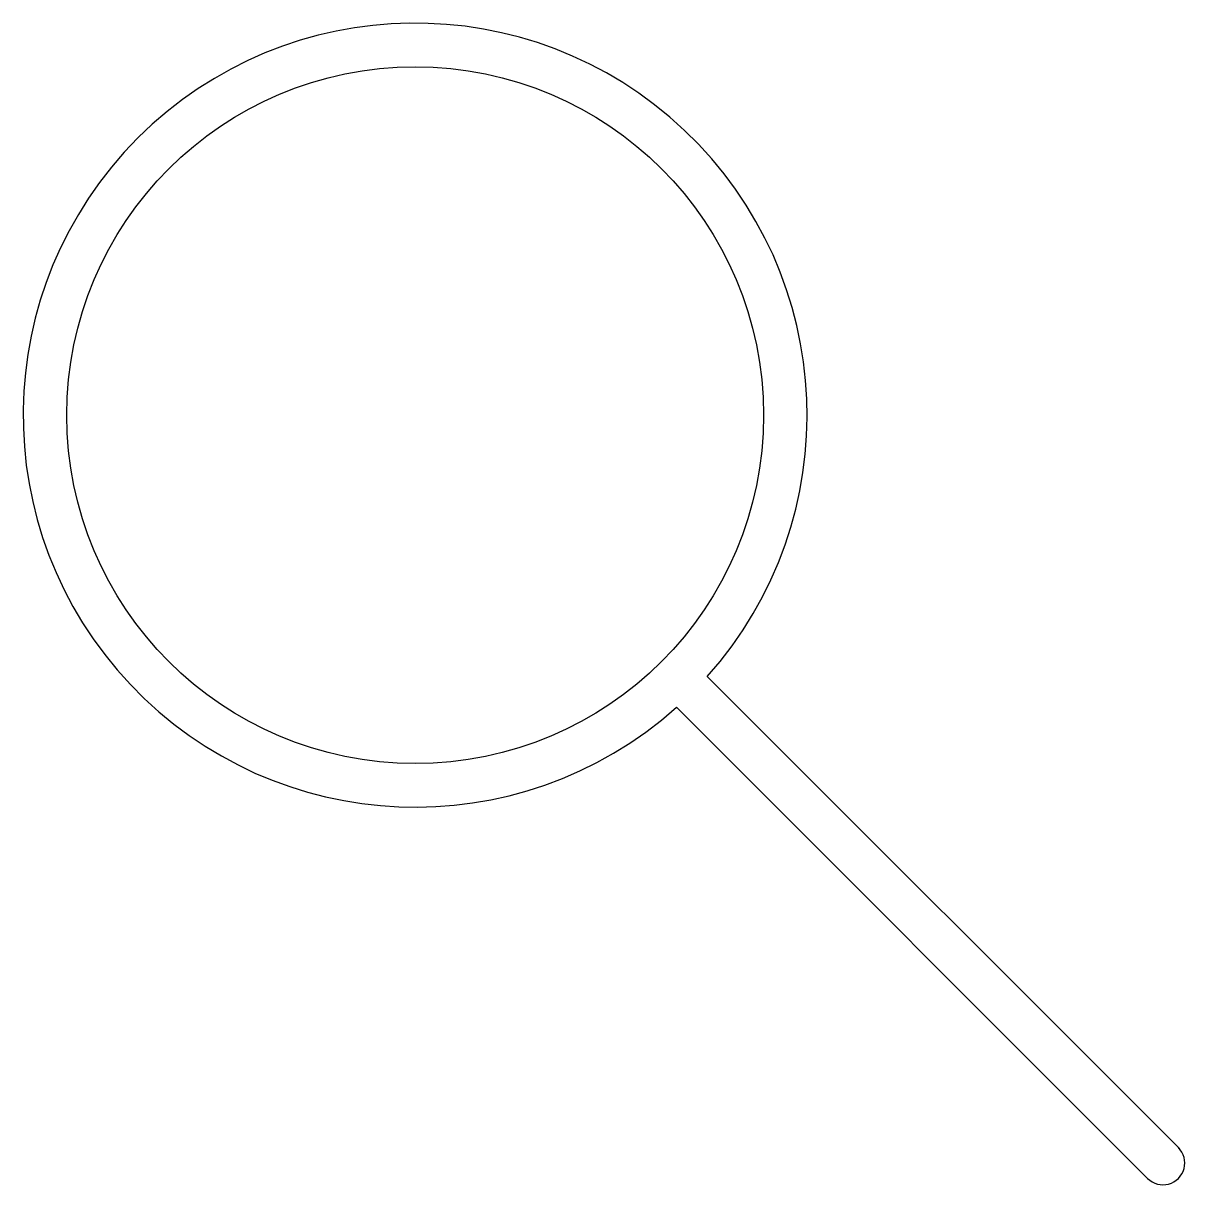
# Model space of a CAD drawing. Header units: millimetres. Extents: x 275 to 942, y 58 to 725.
import ezdxf

# ---------------------------------------------------------------- set-up
doc = ezdxf.new("R2010")
doc.units = ezdxf.units.MM
doc.layers.add('main', color=7, linetype='Continuous')

msp = doc.modelspace()

# ---------------------------------------------------------------- linework, layer by layer
at = {"layer": 'main'}
msp.add_lwpolyline([(938.68, 78.99), (667.69, 349.99, 35.972201), (650.01, 332.31), (920.45, 61.87, 1), (938.13, 79.55)], format="xyb", dxfattribs=at)
msp.add_circle((500, 500), 200, dxfattribs=at)

doc.saveas('drawing.dxf')
